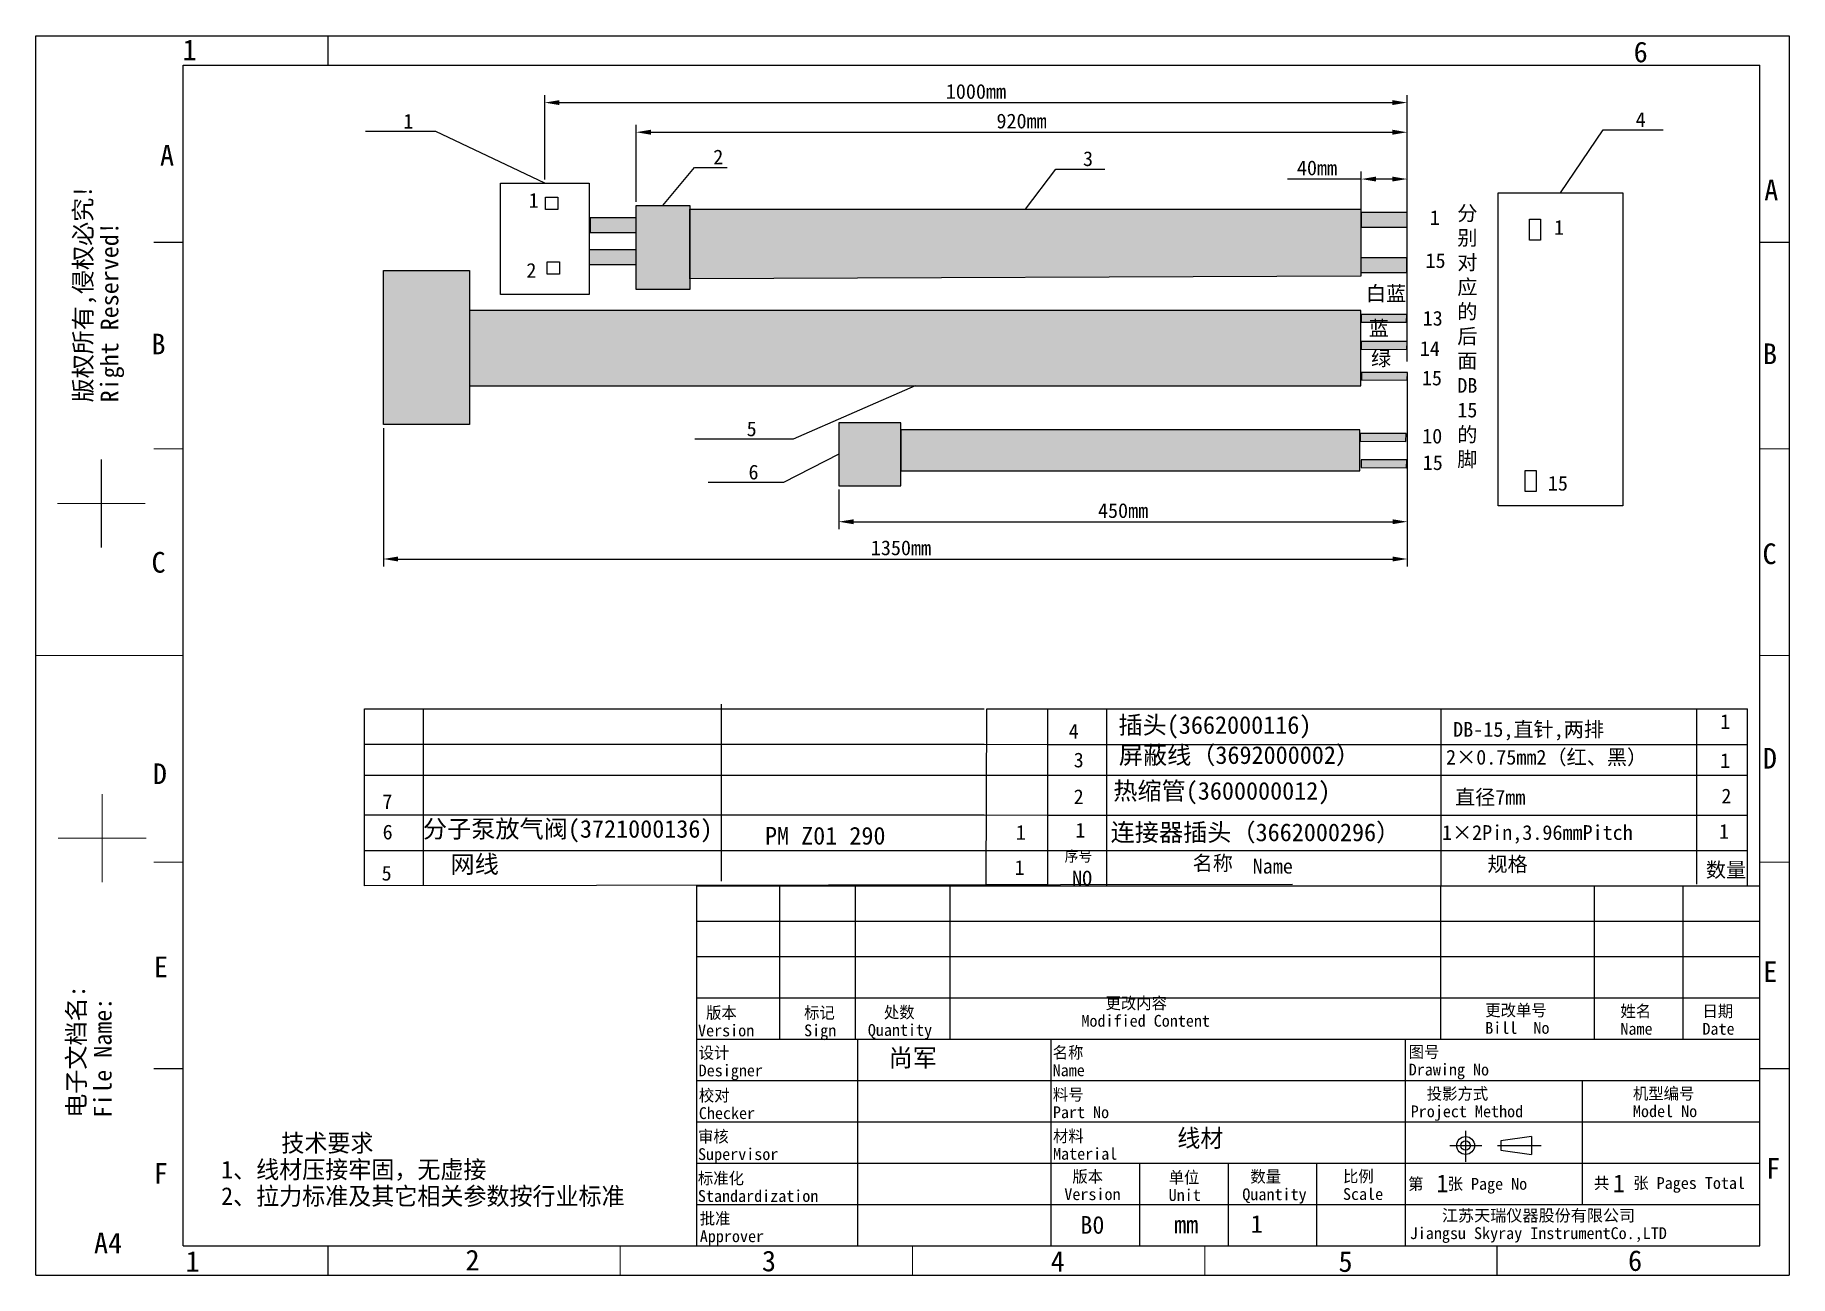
# Model space of a CAD drawing. Header units: millimetres. Extents: x 102 to 399, y 1 to 211.
import ezdxf

# ---------------------------------------------------------------- set-up
doc = ezdxf.new("R2010")
doc.units = ezdxf.units.MM
doc.styles.add('TEXTSTYLE_2', font='simfang_0.ttf')
doc.dimstyles.new('ISO-25', dxfattribs={"dimtxt": 2.5, "dimasz": 2.5, "dimexe": 1.25, "dimexo": 0.625, "dimtad": 1, "dimdsep": 46, "dimtxsty": 'Standard', "dimcen": 2.5, "dimadec": 0, "dimazin": 0, "dimtfac": 1, "dimtmove": 0, "dimatfit": 3, "dimfxl": 1, "dimarcsym": 0})

# ---------------------------------------------------------------- blocks, each defined once
blk = doc.blocks.new('*D21')
at = {"color": 0, "lineweight": -2}
for p, q in [((188.05, 186.73), (188.05, 201)), ((190.55, 199.75), (331.61, 199.75)), ((334.11, 155.87), (334.11, 201))]:
    blk.add_line(p, q, dxfattribs=at)
at = {"color": 0}
for points in [[(190.55, 200.17), (190.55, 199.33), (188.05, 199.75)], [(331.61, 200.17), (331.61, 199.33), (334.11, 199.75)]]:
    blk.add_solid(points, dxfattribs=at)
at = {"layer": 'Defpoints', "color": 0}
for p in [(334.11, 199.75), (188.05, 186.1), (334.11, 155.25)]:
    blk.add_point(p, dxfattribs=at)
at = {"color": 0, "insert": (261.08, 201.62), "char_height": 2.5, "attachment_point": 5}
blk.add_mtext('1000mm', dxfattribs=at)
blk = doc.blocks.new('*D22')
at = {"color": 0, "lineweight": -2}
for p, q in [((334.14, 153.38), (334.14, 121.18)), ((160.72, 144.62), (160.72, 121.18)), ((163.22, 122.43), (331.64, 122.43))]:
    blk.add_line(p, q, dxfattribs=at)
at = {"color": 0}
for points in [[(163.22, 122.85), (163.22, 122.02), (160.72, 122.43)], [(331.64, 122.85), (331.64, 122.02), (334.14, 122.43)]]:
    blk.add_solid(points, dxfattribs=at)
at = {"layer": 'Defpoints', "color": 0}
for p in [(334.14, 154), (160.72, 145.24), (334.14, 122.43)]:
    blk.add_point(p, dxfattribs=at)
at = {"color": 0, "insert": (248.38, 124.31), "char_height": 2.5, "attachment_point": 5}
blk.add_mtext('1350mm', dxfattribs=at)
blk = doc.blocks.new('*D23')
at = {"color": 0, "lineweight": -2}
for p, q in [((237.85, 134.21), (237.85, 127.5)), ((334.14, 136.66), (334.14, 127.5)), ((240.35, 128.75), (331.64, 128.75))]:
    blk.add_line(p, q, dxfattribs=at)
at = {"color": 0}
for points in [[(240.35, 129.16), (240.35, 128.33), (237.85, 128.75)], [(331.64, 129.16), (331.64, 128.33), (334.14, 128.75)]]:
    blk.add_solid(points, dxfattribs=at)
at = {"layer": 'Defpoints', "color": 0}
for p in [(334.14, 137.28), (237.85, 134.84), (334.14, 128.75)]:
    blk.add_point(p, dxfattribs=at)
at = {"color": 0, "insert": (286, 130.62), "char_height": 2.5, "attachment_point": 5}
blk.add_mtext('450mm', dxfattribs=at)
blk = doc.blocks.new('*D24')
at = {"color": 0, "lineweight": -2}
for p, q in [((203.52, 182.96), (203.52, 195.98)), ((206.02, 194.73), (331.61, 194.73)), ((334.11, 181.73), (334.11, 195.98))]:
    blk.add_line(p, q, dxfattribs=at)
at = {"color": 0}
for points in [[(206.02, 195.15), (206.02, 194.31), (203.52, 194.73)], [(331.61, 195.15), (331.61, 194.31), (334.11, 194.73)]]:
    blk.add_solid(points, dxfattribs=at)
at = {"layer": 'Defpoints', "color": 0}
for p in [(334.11, 194.73), (203.52, 182.33), (334.11, 181.11)]:
    blk.add_point(p, dxfattribs=at)
at = {"color": 0, "insert": (268.81, 196.61), "char_height": 2.5, "attachment_point": 5}
blk.add_mtext('920mm', dxfattribs=at)
blk = doc.blocks.new('*D25')
at = {"color": 0, "lineweight": -2}
for p, q in [((326.34, 179.25), (326.34, 188.05)), ((334.11, 179.06), (334.11, 188.05)), ((326.34, 186.8), (313.84, 186.8)), ((331.61, 186.8), (328.84, 186.8))]:
    blk.add_line(p, q, dxfattribs=at)
at = {"color": 0}
for points in [[(328.84, 187.21), (328.84, 186.38), (326.34, 186.8)], [(331.61, 187.21), (331.61, 186.38), (334.11, 186.8)]]:
    blk.add_solid(points, dxfattribs=at)
at = {"layer": 'Defpoints', "color": 0}
for p in [(326.34, 186.8), (326.34, 178.62), (334.11, 178.43)]:
    blk.add_point(p, dxfattribs=at)
at = {"color": 0, "insert": (318.84, 188.67), "char_height": 2.5, "attachment_point": 5}
blk.add_mtext('40mm', dxfattribs=at)

msp = doc.modelspace()

# ---------------------------------------------------------------- hatches: boundary and pattern name
h = msp.add_hatch(color=256)
h.set_gradient(color1=(51, 51, 51), one_color=1, tint=1)
h.paths.add_polyline_path([(212.618, 181.67), (326.274, 181.67), (326.279, 170.334), (212.618, 169.916)])
h.paths.add_polyline_path([(203.518, 182.332), (212.618, 182.332), (212.618, 168.08), (203.518, 168.08)])
h = msp.add_hatch(color=256)
h.set_gradient(color1=(255, 0, 0), one_color=1, tint=1)
h.paths.add_polyline_path([(203.518, 180.221), (195.747, 180.222), (195.747, 177.735), (203.518, 177.735)])
h = msp.add_hatch(color=256)
h.set_gradient(color1=(255, 0, 0), one_color=1, tint=1)
h.paths.add_polyline_path([(334.108, 181.109), (326.337, 181.11), (326.337, 178.623), (334.108, 178.622)])
h = msp.add_hatch(color=256)
h.set_gradient(color1=(51, 51, 51), one_color=1, tint=1)
h.paths.add_polyline_path([(203.518, 174.78), (195.592, 174.782), (195.592, 172.295), (203.518, 172.334)])
h = msp.add_hatch(color=256)
h.set_gradient(color1=(51, 51, 51), one_color=1, tint=1)
h.paths.add_polyline_path([(334.057, 173.463), (326.287, 173.464), (326.287, 170.977), (334.057, 170.977)])
h = msp.add_hatch(color=256)
h.set_gradient(color1=(255, 0, 0), one_color=1, tint=1)
h.paths.add_polyline_path([(160.722, 171.322), (175.307, 171.322), (175.307, 145.242), (160.722, 145.242)])
h = msp.add_hatch(color=256)
h.set_gradient(color1=(255, 0, 0), one_color=1, tint=1)
h.paths.add_polyline_path([(326.282, 164.542), (175.307, 164.542), (175.307, 151.768), (326.282, 151.768)])
h = msp.add_hatch(color=256)
h.set_gradient(color1=(214, 214, 214), one_color=1, tint=1)
h.paths.add_polyline_path([(334.07, 163.854), (326.3, 163.855), (326.299, 162.58), (333.999, 162.535)])
h = msp.add_hatch(color=256)
h.set_gradient(color1=(0, 0, 255), one_color=1, tint=1)
h.paths.add_polyline_path([(334.115, 159.267), (326.345, 159.268), (326.344, 157.993), (334.044, 157.948)])
h = msp.add_hatch(color=256)
h.set_gradient(color1=(0, 255, 0), one_color=1, tint=1)
h.paths.add_polyline_path([(334.16, 154.05), (326.39, 154.051), (326.389, 152.776), (334.089, 152.731)])
h = msp.add_hatch(color=256)
h.set_gradient(color1=(51, 51, 51), one_color=1, tint=1)
h.paths.add_polyline_path([(248.363, 145.517), (237.851, 145.517), (237.851, 134.836), (248.363, 134.836)])
h = msp.add_hatch(color=256)
h.set_gradient(color1=(132, 132, 132), one_color=1, tint=1)
h.paths.add_polyline_path([(326.084, 144.291), (248.365, 144.295), (248.366, 137.345), (326.084, 137.345)])
h = msp.add_hatch(color=256)
h.set_gradient(color1=(0, 0, 255), one_color=1, tint=1)
h.paths.add_polyline_path([(333.939, 143.673), (326.169, 143.674), (326.168, 142.399), (333.868, 142.354)])
h = msp.add_hatch(color=256)
h.set_gradient(color1=(51, 51, 51), one_color=1, tint=1)
h.paths.add_polyline_path([(334.078, 139.223), (326.307, 139.224), (326.307, 137.949), (334.007, 137.904)])

# ---------------------------------------------------------------- linework, layer by layer
at = {"linetype": 'Continuous'}
for p, q in [((101.836, 1.086), (101.836, 211.086)), ((101.836, 211.086), (398.836, 211.086)), ((126.836, 6.086), (126.836, 206.086)), ((126.836, 206.086), (393.836, 206.086)), ((393.836, 6.086), (393.836, 206.086)), ((213.836, 6.086), (213.836, 67.086)), ((213.836, 67.086), (393.836, 67.086)), ((227.847, 41.086), (227.847, 67.086)), ((240.683, 41.086), (240.683, 67.086)), ((256.702, 41.086), (256.702, 67.086)), ((339.836, 41.086), (339.836, 67.086)), ((365.836, 41.086), (365.836, 67.086)), ((380.836, 41.086), (380.836, 67.086)), ((213.836, 61.086), (393.836, 61.086)), ((213.836, 55.086), (393.836, 55.086)), ((213.836, 48.086), (393.836, 48.086)), ((213.836, 41.086), (393.836, 41.086)), ((241.105, 6.086), (241.105, 41.086)), ((273.836, 6.086), (273.836, 41.086)), ((333.836, 6.086), (333.836, 41.086)), ((213.836, 34.086), (393.836, 34.086)), ((363.836, 13.086), (363.836, 34.086)), ((213.836, 27.086), (393.836, 27.086)), ((344.011, 25.576), (344.011, 20.296)), ((355.173, 24.584), (349.998, 23.879)), ((349.998, 23.879), (349.998, 22.266)), ((355.173, 24.584), (355.173, 21.562)), ((341.328, 23.073), (346.787, 23.073)), ((349.428, 23.073), (356.782, 23.073)), ((349.998, 22.266), (355.173, 21.562)), ((213.836, 20.086), (393.836, 20.086)), ((288.836, 6.086), (288.836, 20.086)), ((303.836, 6.086), (303.836, 20.086)), ((318.836, 6.086), (318.836, 20.086)), ((213.836, 13.086), (393.836, 13.086)), ((126.836, 6.086), (393.836, 6.086))]:
    msp.add_line(p, q, dxfattribs=at)
for p, q in [((169.609, 194.827), (157.719, 194.827)), ((188.048, 186.101), (169.609, 194.827)), ((360.076, 184.436), (367.295, 195.129)), ((367.295, 195.129), (377.444, 195.129)), ((208.068, 182.332), (213.388, 188.771)), ((213.388, 188.771), (218.922, 188.771)), ((269.446, 181.67), (274.636, 188.484)), ((274.636, 188.484), (282.907, 188.484)), ((250.795, 151.768), (230.133, 142.721)), ((230.133, 142.721), (213.474, 142.721)), ((237.851, 140.176), (228.516, 135.401)), ((228.516, 135.401), (215.731, 135.401)), ((262.923, 97.077), (273.277, 97.035)), ((262.498, 91.077), (273.277, 91.035)), ((157.491, 85.831), (262.5, 85.831)), ((262.5, 85.831), (273.277, 85.79)), ((273.27, 85.79), (391.767, 85.79)), ((262.498, 79.077), (273.277, 79.035)), ((262.498, 73.077), (273.277, 73.035)), ((314.691, 67.286), (157.498, 67.077)), ((262.812, 67.286), (273.277, 67.286))]:
    msp.add_line(p, q)
at = {"linetype": 'Continuous', "lineweight": -3}
for p, q in [((157.498, 97.077), (262.498, 97.077)), ((157.498, 67.077), (157.498, 97.077)), ((167.498, 67.077), (167.498, 97.077)), ((217.991, 67.864), (217.991, 97.864)), ((262.812, 67.286), (262.923, 97.077)), ((273.277, 97.035), (391.767, 97.035)), ((273.277, 67.035), (273.277, 97.035)), ((283.277, 67.035), (283.277, 97.035)), ((339.878, 67.035), (339.878, 97.035)), ((383.153, 67.355), (383.153, 97.035)), ((391.767, 67.035), (391.767, 97.035)), ((393.836, 67.086), (393.836, 97.086)), ((157.498, 91.077), (262.498, 91.077)), ((273.277, 91.035), (391.767, 91.035)), ((157.498, 79.077), (262.498, 79.077)), ((273.277, 79.035), (391.767, 79.035)), ((157.498, 73.077), (262.498, 73.077)), ((273.277, 73.035), (391.767, 73.035))]:
    msp.add_line(p, q, dxfattribs=at)
at = {"linetype": 'Continuous', "lineweight": 0}
msp.add_line((240.386, 67.286), (240.386, 67.286), dxfattribs=at)
at = {"linetype": 'Continuous', "const_width": 0.2}
for points in [[(151.336, 206.086), (151.336, 211.086)], [(398.836, 1.086), (398.836, 211.086)], [(126.836, 176.086), (121.836, 176.086)], [(393.836, 176.086), (398.836, 176.086)], [(126.836, 141.086), (121.836, 141.086)], [(393.836, 141.086), (398.836, 141.086)], [(112.953, 139.31), (112.953, 124.354)], [(105.475, 131.832), (120.431, 131.832)], [(126.836, 106.086), (101.836, 106.086)], [(393.836, 106.086), (398.836, 106.086)], [(113.1, 82.622), (113.1, 67.666)], [(105.622, 75.144), (120.578, 75.144)], [(126.836, 71.086), (121.836, 71.086)], [(393.836, 71.086), (398.836, 71.086)], [(126.836, 36.086), (121.836, 36.086)], [(393.836, 36.086), (398.836, 36.086)], [(151.336, 6.086), (151.336, 1.086)], [(200.836, 6.086), (200.836, 1.086)], [(250.336, 6.086), (250.336, 1.086)], [(299.836, 6.086), (299.836, 1.086)], [(349.336, 6.086), (349.336, 1.086)], [(101.836, 1.086), (398.836, 1.086)]]:
    msp.add_lwpolyline(points, dxfattribs=at)
for points in [[(180.541, 186.101), (195.554, 186.101), (195.554, 167.218), (180.541, 167.218)], [(349.499, 184.436), (370.653, 184.436), (370.653, 131.426), (349.499, 131.426)], [(188.187, 183.741), (190.271, 183.741), (190.271, 181.657), (188.187, 181.657)], [(203.518, 182.332), (212.618, 182.332), (212.618, 168.08), (203.518, 168.08)], [(212.618, 181.67), (326.274, 181.67), (326.279, 170.334), (212.618, 169.916)], [(203.518, 180.221), (195.747, 180.222), (195.747, 177.735), (203.518, 177.735)], [(334.108, 181.109), (326.337, 181.11), (326.337, 178.623), (334.108, 178.622)], [(354.857, 180.003), (356.719, 180.003), (356.719, 176.47), (354.857, 176.47)], [(188.465, 172.773), (190.549, 172.773), (190.549, 170.689), (188.465, 170.689)], [(203.518, 174.78), (195.592, 174.782), (195.592, 172.295), (203.518, 172.334)], [(334.057, 173.463), (326.287, 173.464), (326.287, 170.977), (334.057, 170.977)], [(160.722, 171.322), (175.307, 171.322), (175.307, 145.242), (160.722, 145.242)], [(326.282, 164.542), (175.307, 164.542), (175.307, 151.768), (326.282, 151.768)], [(334.07, 163.854), (326.3, 163.855), (326.299, 162.58), (333.999, 162.535)], [(334.115, 159.267), (326.345, 159.268), (326.344, 157.993), (334.044, 157.948)], [(334.16, 154.05), (326.39, 154.051), (326.389, 152.776), (334.089, 152.731)], [(248.363, 145.517), (237.851, 145.517), (237.851, 134.836), (248.363, 134.836)], [(326.084, 144.291), (248.365, 144.295), (248.366, 137.345), (326.084, 137.345)], [(333.939, 143.673), (326.169, 143.674), (326.168, 142.399), (333.868, 142.354)], [(334.078, 139.223), (326.307, 139.224), (326.307, 137.949), (334.007, 137.904)], [(354.113, 137.421), (355.974, 137.421), (355.974, 133.887), (354.113, 133.887)]]:
    msp.add_lwpolyline(points, close=True)
at = {"linetype": 'Continuous'}
for radius in [1.511, 0.807]:
    msp.add_circle((344.011, 23.073), radius, dxfattribs=at)

# ---------------------------------------------------------------- texts
at = {"linetype": 'Continuous', "char_height": 3.5, "line_spacing_factor": 0.9, "style": 'TEXTSTYLE_2'}
for s, insert, width, attachment_point in [('1', (126.713, 210.431), 2.42804, 1), ('6', (372.479, 210.076), 2.42804, 1), ('A', (125.275, 192.587), 2.42804, 3), ('A', (394.59, 186.674), 2.42804, 1), ('B', (121.441, 160.597), 2.42804, 1), ('B', (394.379, 158.942), 2.42804, 1), ('C', (394.3, 125.069), 2.42804, 1), ('C', (121.453, 123.619), 2.42804, 1), ('D\\P ', (394.359, 90.423), 2.42804, 1), ('D', (121.683, 87.808), 2.42804, 1), ('E', (121.857, 55.087), 2.42804, 1), ('E', (394.429, 54.278), 2.42804, 1), ('F', (394.903, 20.947), 2.42804, 1), ('F', (121.839, 20.1), 2.42804, 1), ('A4', (111.71, 8.315), 4.85609, 1), ('1', (127.228, 5.189), 2.42804, 1), ('2', (174.632, 5.414), 2.42804, 1), ('3', (224.839, 5.264), 2.42804, 1), ('4', (273.739, 5.217), 2.42804, 1), ('5', (322.486, 5.169), 2.42804, 1), ('6', (371.53, 5.336), 2.42804, 1)]:
    msp.add_mtext(s, dxfattribs=dict(at, insert=insert, width=width, attachment_point=attachment_point))
at = {"attachment_point": 1}
for s, insert, char_height, width in [('{\\fSimSun|b0|i0|c0|p2;1}', (164.102, 197.842), 2.5, 4.48889), ('{\\fSimSun|b0|i0|c134|p2;4}', (372.808, 198.143), 2.5, 4.48889), ('{\\fSimSun|b0|i0|c134|p2;2}', (216.594, 191.786), 2.5, 4.48889), ('{\\fSimSun|b0|i0|c134|p2;3}', (279.21, 191.499), 2.5, 4.48889), ('{\\fSimSun|b0|i0|c0|p2;1}', (185.334, 184.436), 2.5, 4.48889), ('{\\fSimSun|b0|i0|c0|p2;1}', (337.954, 181.518), 2.5, 4.48889), ('{\\fFangSong_GB2312|b0|i0|c134|p49;分别对应的后面DB\\P1}5{\\fFangSong_GB2312|b0|i0|c134|p49;的脚}', (342.605, 182.264), 2.5, 4.41473), ('{\\fSimSun|b0|i0|c0|p2;1}', (358.984, 179.85), 2.5, 4.48889), ('{\\fSimSun|b0|i0|c134|p2;2}', (184.938, 172.573), 2.5, 4.48889), ('{\\fSimSun|b0|i0|c0|p2;1\\fSimSun|b0|i0|c134|p2;5}', (337.218, 174.237), 2.5, 4.48889), ('{\\fFangSong_GB2312|b0|i0|c134|p49;白蓝}', (327.126, 168.672), 2.5, 8.84524), ('{\\fSimSun|b0|i0|c0|p2;1\\fSimSun|b0|i0|c134|p2;3}', (336.734, 164.466), 2.5, 4.48889), ('{\\fFangSong_GB2312|b0|i0|c134|p49;蓝}', (327.605, 162.805), 2.5, 8.84524), ('{\\fFangSong_GB2312|b0|i0|c134|p49;绿}', (327.998, 157.675), 2.5, 8.84524), ('{\\fSimSun|b0|i0|c0|p2;1\\fSimSun|b0|i0|c134|p2;4}', (336.25, 159.342), 2.5, 4.48889), ('{\\fSimSun|b0|i0|c0|p2;1\\fSimSun|b0|i0|c134|p2;5}', (336.611, 154.35), 2.5, 4.48889), ('{\\fSimSun|b0|i0|c134|p2;5}', (222.242, 145.735), 2.5, 4.48889), ('{\\fSimSun|b0|i0|c0|p2;1\\fSimSun|b0|i0|c134|p2;0}', (336.654, 144.503), 2.5, 4.48889), ('{\\fSimSun|b0|i0|c0|p2;1\\fSimSun|b0|i0|c134|p2;5}', (336.748, 140.01), 2.5, 4.48889), ('{\\fSimSun|b0|i0|c134|p2;6}', (222.562, 138.415), 2.5, 4.48889), ('{\\fSimSun|b0|i0|c0|p2;1\\fSimSun|b0|i0|c134|p2;5}', (357.937, 136.522), 2.5, 4.48889), ('{\\fSimSun|b0|i0|c134|p2;插头(3662000116)}', (285.222, 95.82), 3, 52.764), ('{\\fSimSun|b0|i0|c0|p2;DB-15,\\fSimSun|b0|i0|c134|p2;直针\\fSimSun|b0|i0|c0|p2;,\\fSimSun|b0|i0|c134|p2;两排}', (341.902, 94.826), 2.5, 53.025), ('{\\fSimSun|b0|i0|c134|p2;4}', (276.789, 94.511), 2.5, 4.48889), ('{\\fSimSun|b0|i0|c0|p2;3}', (277.631, 89.636), 2.5, 4.48889), ('{\\fSimSun|b0|i0|c134|p2;屏蔽线（\\fSimSun|b0|i0|c0|p2;36920000\\fSimSun|b0|i0|c134|p2;02）}', (285.268, 90.721), 3, 52.764), ('{\\fSimSun|b0|i0|c0|p2;2×0.75mm2\\fSimSun|b0|i0|c134|p2;（红、黑）}', (340.702, 90.11), 2.5, 45.00735), ('{\\fSimSun|b0|i0|c0|p2;2}', (277.631, 83.406), 2.5, 4.48889), ('{\\fSimSun|b0|i0|c134|p2;直径\\fSimSun|b0|i0|c0|p2;7mm}', (342.216, 83.328), 2.5, 24.62788), ('7', (160.555, 82.585), 2.5, 7.83548), ('6', (160.593, 77.433), 2.5, 7.83548), ('{\\fSimSun|b0|i0|c0|p2;1}', (267.841, 77.362), 2.5, 4.48889), ('{\\fSimSun|b0|i0|c0|p2;1}', (277.921, 77.753), 2.5, 4.48889), ('{\\fFangSong_GB2312|b0|i0|c134|p49;连接器插头（3662000296）}', (283.895, 77.633), 3, 51.75895), ('1×2Pin,3.96mmPitch', (340.008, 77.349), 2.5, 38.45404), ('PM Z01 290', (225.354, 77.058), 3, 28.35), ('{\\fSimSun|b0|i0|c0|p2;1}', (267.621, 71.415), 2.5, 4.48889), ('5', (160.423, 70.463), 2.5, 10)]:
    msp.add_mtext(s, dxfattribs=dict(at, insert=insert, char_height=char_height, width=width))
at = {"linetype": 'Continuous', "attachment_point": 1, "rotation": 90, "line_spacing_factor": 0.9, "style": 'TEXTSTYLE_2'}
for s, insert, char_height, width in [('版权所有,侵权必究!\\PRight Reserved!', (108.353, 148.96), 2.99125, 37.26366), ('电子文档名:\\PFile Name:', (107.206, 27.768), 2.9912, 22.77101)]:
    msp.add_mtext(s, dxfattribs=dict(at, insert=insert, char_height=char_height, width=width))
at = {"linetype": 'Continuous', "lineweight": -3, "char_height": 2.5, "attachment_point": 1}
for s, insert, width in [('{\\fSimSun|b0|i0|c0|p2;1}', (387.13, 96.131), 3.82703), ('{\\fSimSun|b0|i0|c0|p2;1}', (387.12, 89.535), 3.82703), ('{\\fSimSun|b0|i0|c134|p2;2}', (387.324, 83.535), 3.72973), ('{\\fSimSun|b0|i0|c134|p2;1}', (386.939, 77.535), 3.72973), ('{\\fSimSun|b0|i0|c0|p2;Name}', (307.949, 71.644), 6.81081), ('{\\fSimSun|b0|i0|c0|p2;NO}', (277.363, 69.62), 4.04324)]:
    msp.add_mtext(s, dxfattribs=dict(at, insert=insert, width=width))
at = {"linetype": 'Continuous', "attachment_point": 1, "line_spacing_factor": 0.9}
for s, insert, char_height, width in [('{\\fSimSun|b0|i0|c134|p2;热缩管(3600000012)}', (284.341, 84.662), 3, 44.47994), ('{\\fSimSun|b0|i0|c134|p2;分子泵放气阀(3721000136)}', (167.417, 78.219), 3, 60.26237), ('{\\fSimSun|b0|i0|c134|p2;网线}', (172.095, 72.237), 3, 44.47994), ('   更改内容\\PModified Content', (278.943, 48.2), 2, 45.80974), (' 版本\\PVersion', (214.012, 46.566), 2, 9.71218), ('标记\\PSign', (231.977, 46.577), 2, 10.61752), ('  处数\\PQuantity', (242.773, 46.647), 2, 14.09474), ('更改单号\\PBill  No', (347.34, 46.998), 2, 18.15195), ('姓名\\PName', (370.236, 46.846), 2, 5.54982), ('日期\\PDate', (384.122, 46.845), 2, 5.54982), ('设计\\PDesigner', (214.121, 39.793), 2, 11.09963), ('{\\fSimSun|b0|i0|c134|p2;尚军}', (246.287, 39.434), 3, 22.85978), ('名称\\PName', (274.077, 39.823), 2, 5.54982), ('图号\\PDrawing No', (334.381, 39.939), 2, 23.83262), ('校对\\PChecker', (214.15, 32.56), 2, 9.71218), ('料号\\PPart No', (274.111, 32.715), 2, 9.71218), ('  投影方式\\PProject Method', (334.712, 32.863), 2, 29.17821), ('机型编号\\PModel No', (372.352, 32.887), 2, 11.09963), ('     技术要求\\P1、线材压接牢固，无虚接\\P2、拉力标准及其它相关参数按行业标准\\P ', (133.235, 25.009), 3, 72.65314), ('审核\\PSupervisor', (214.018, 25.617), 2, 13.87454), ('材料\\PMaterial', (274.138, 25.675), 2, 11.09963), ('线材', (295.185, 25.827), 3, 8.30258), ('标准化\\PStandardization', (213.987, 18.527), 2, 20.81181), (' 版本\\PVersion', (276.05, 18.827), 2, 9.71218), ('单位\\PUnit', (293.723, 18.683), 2, 5.54982), (' 数量\\PQuantity', (306.199, 18.813), 2, 11.09963), ('比例\\PScale', (323.244, 18.854), 2, 6.93727), ('第   张 Page No', (334.279, 17.583), 2, 28.79031), ('1', (339.05, 18.17), 3, 2.08118), ('共   张 Pages Total', (365.728, 17.721), 2, 26.34686), ('1', (368.961, 18.17), 3, 2.08118), ('批准\\PApprover', (214.311, 11.709), 2, 11.09963), ('    {\\fFangSong_GB2312|b0|i0|c134|p49;江苏天瑞仪器股份有限公司}\\PJiangsu Skyray InstrumentCo.,LTD', (334.554, 12.226), 2, 61.46143), ('B0', (278.758, 11.129), 3, 4.16236), ('mm', (294.642, 11.201), 3, 4.16236), ('1', (307.635, 11.302), 3, 2.08118)]:
    msp.add_mtext(s, dxfattribs=dict(at, insert=insert, char_height=char_height, width=width))
at = {"color": 7, "linetype": 'Continuous', "lineweight": -3, "attachment_point": 1}
for s, insert, char_height, width in [('序号', (276.102, 72.984), 1.8, 9.69265), ('{\\fSimSun|b0|i0|c134|p2;名称}', (297.785, 72.168), 2.5, 11.06526), ('{\\fSimSun|b0|i0|c134|p2;规格}', (347.709, 71.988), 2.5, 12.06), ('{\\fSimSun|b0|i0|c134|p2;数量}', (384.708, 71.031), 2.5, 9.42222)]:
    msp.add_mtext(s, dxfattribs=dict(at, insert=insert, char_height=char_height, width=width))

# ---------------------------------------------------------------- dimensions: what is measured, and where the dimension line sits
for base, p1, p2, text, picture, middle in [((334.108, 199.749), (188.048, 186.101), (334.108, 155.246), '1000mm', '*D21', (261.078, 199.749)), ((334.108, 194.73), (203.518, 182.332), (334.108, 181.109), '920mm', '*D24', (268.813, 194.73)), ((334.141, 122.433), (160.722, 145.242), (334.141, 154.002), '1350mm', '*D22', (248.378, 122.433))]:
    dim = msp.add_linear_dim(base=base, p1=p1, p2=p2, text=text, dimstyle='ISO-25')
    dim.commit()
    dim.dimension.update_dxf_attribs({"geometry": picture, "text_midpoint": middle, "dimtype": 160})
for base, p1, p2, text, picture, middle in [((326.337, 186.797), (334.108, 178.435), (326.337, 178.623), '40mm', '*D25', (318.837, 188.672)), ((334.141, 128.746), (237.851, 134.836), (334.141, 137.28), '450mm', '*D23', (285.996, 130.621))]:
    dim = msp.add_linear_dim(base=base, p1=p1, p2=p2, text=text, dimstyle='ISO-25')
    dim.commit()
    dim.dimension.update_dxf_attribs({"geometry": picture, "text_midpoint": middle})

doc.saveas('drawing.dxf')
